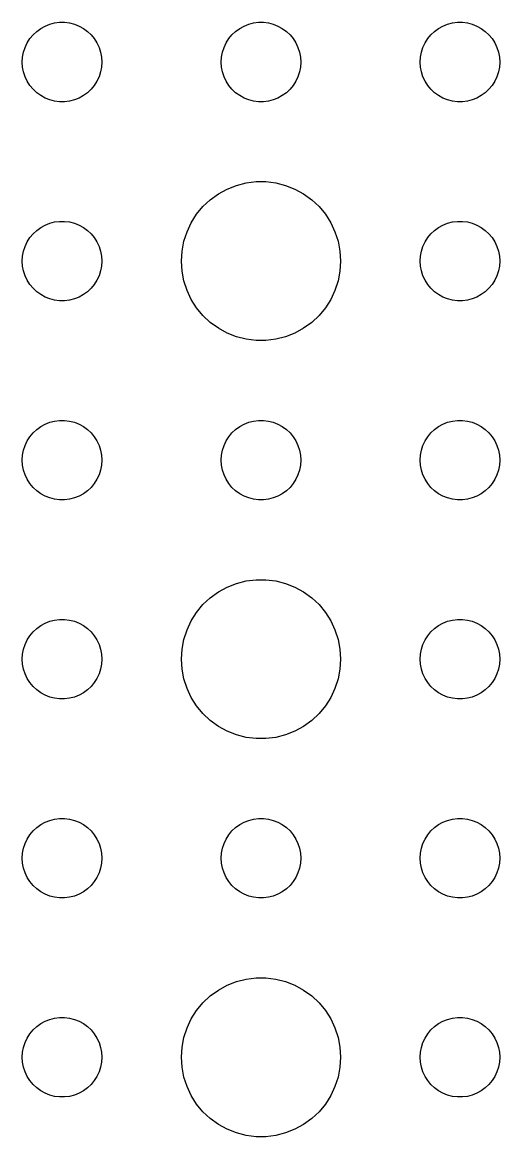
# Model space of a CAD drawing. Header units: metres. Extents: x -157 to 157, y -157 to 157.
# Drawn here: x 6 to 24, y 72.01 to 114 of the extents above; entities that cross this region are included whole.
import ezdxf

# ---------------------------------------------------------------- set-up
doc = ezdxf.new("R2010")
doc.units = ezdxf.units.M

msp = doc.modelspace()

# ---------------------------------------------------------------- linework, layer by layer
for p, q in [((6.69626, 113.766), (6.86133, 113.857)), ((6.86133, 113.857), (7.03647, 113.927)), ((7.03647, 113.927), (7.21892, 113.973)), ((7.21892, 113.973), (7.40581, 113.997)), ((7.40581, 113.997), (7.59418, 113.997)), ((7.59418, 113.997), (7.78107, 113.973)), ((7.78107, 113.973), (7.96352, 113.927)), ((7.96352, 113.927), (8.13866, 113.857)), ((8.13866, 113.857), (8.30373, 113.766)), ((14.1963, 113.766), (14.3613, 113.857)), ((14.3613, 113.857), (14.5365, 113.927)), ((14.5365, 113.927), (14.7189, 113.973)), ((14.7189, 113.973), (14.9058, 113.997)), ((14.9058, 113.997), (15.0942, 113.997)), ((15.0942, 113.997), (15.2811, 113.973)), ((15.2811, 113.973), (15.4635, 113.927)), ((15.4635, 113.927), (15.6387, 113.857)), ((15.6387, 113.857), (15.8037, 113.766)), ((21.6963, 113.766), (21.8613, 113.857)), ((21.8613, 113.857), (22.0365, 113.927)), ((22.0365, 113.927), (22.2189, 113.973)), ((22.2189, 113.973), (22.4058, 113.997)), ((22.4058, 113.997), (22.5942, 113.997)), ((22.5942, 113.997), (22.7811, 113.973)), ((22.7811, 113.973), (22.9635, 113.927)), ((22.9635, 113.927), (23.1387, 113.857)), ((23.1387, 113.857), (23.3037, 113.766)), ((6.18553, 113.223), (6.28647, 113.382)), ((6.28647, 113.382), (6.40654, 113.527)), ((6.40654, 113.527), (6.54385, 113.656)), ((6.54385, 113.656), (6.69626, 113.766)), ((8.30373, 113.766), (8.45613, 113.656)), ((8.45613, 113.656), (8.59344, 113.527)), ((8.59344, 113.527), (8.71352, 113.382)), ((8.71352, 113.382), (8.81445, 113.223)), ((13.6855, 113.223), (13.7865, 113.382)), ((13.7865, 113.382), (13.9065, 113.527)), ((13.9065, 113.527), (14.0439, 113.656)), ((14.0439, 113.656), (14.1963, 113.766)), ((15.8037, 113.766), (15.9561, 113.656)), ((15.9561, 113.656), (16.0934, 113.527)), ((16.0934, 113.527), (16.2135, 113.382)), ((16.2135, 113.382), (16.3145, 113.223)), ((21.1855, 113.223), (21.2865, 113.382)), ((21.2865, 113.382), (21.4065, 113.527)), ((21.4065, 113.527), (21.5439, 113.656)), ((21.5439, 113.656), (21.6963, 113.766)), ((23.3037, 113.766), (23.4561, 113.656)), ((23.4561, 113.656), (23.5934, 113.527)), ((23.5934, 113.527), (23.7135, 113.382)), ((23.7135, 113.382), (23.8145, 113.223)), ((6.04712, 112.873), (6.10533, 113.052)), ((6.10533, 113.052), (6.18553, 113.223)), ((8.81445, 113.223), (8.89465, 113.052)), ((8.89465, 113.052), (8.95287, 112.873)), ((13.5471, 112.873), (13.6053, 113.052)), ((13.6053, 113.052), (13.6855, 113.223)), ((16.3145, 113.223), (16.3947, 113.052)), ((16.3947, 113.052), (16.4529, 112.873)), ((21.0471, 112.873), (21.1053, 113.052)), ((21.1053, 113.052), (21.1855, 113.223)), ((23.8145, 113.223), (23.8947, 113.052)), ((23.8947, 113.052), (23.9529, 112.873)), ((6, 112.5), (6.01183, 112.688)), ((6.01183, 112.688), (6.04712, 112.873)), ((8.95287, 112.873), (8.98816, 112.688)), ((8.98816, 112.688), (9, 112.5)), ((13.5, 112.5), (13.5118, 112.688)), ((13.5118, 112.688), (13.5471, 112.873)), ((16.4529, 112.873), (16.4882, 112.688)), ((16.4882, 112.688), (16.5, 112.5)), ((21, 112.5), (21.0118, 112.688)), ((21.0118, 112.688), (21.0471, 112.873)), ((23.9529, 112.873), (23.9882, 112.688)), ((23.9882, 112.688), (24, 112.5)), ((6.01183, 112.312), (6, 112.5)), ((6.04712, 112.127), (6.01183, 112.312)), ((6.10533, 111.948), (6.04712, 112.127)), ((8.95287, 112.127), (8.89465, 111.948)), ((8.98816, 112.312), (8.95287, 112.127)), ((9, 112.5), (8.98816, 112.312)), ((13.5118, 112.312), (13.5, 112.5)), ((13.5471, 112.127), (13.5118, 112.312)), ((13.6053, 111.948), (13.5471, 112.127)), ((16.4529, 112.127), (16.3947, 111.948)), ((16.4882, 112.312), (16.4529, 112.127)), ((16.5, 112.5), (16.4882, 112.312)), ((21.0118, 112.312), (21, 112.5)), ((21.0471, 112.127), (21.0118, 112.312)), ((21.1053, 111.948), (21.0471, 112.127)), ((23.9529, 112.127), (23.8947, 111.948)), ((23.9882, 112.312), (23.9529, 112.127)), ((24, 112.5), (23.9882, 112.312)), ((6.18553, 111.777), (6.10533, 111.948)), ((6.28647, 111.618), (6.18553, 111.777)), ((8.81445, 111.777), (8.71352, 111.618)), ((8.89465, 111.948), (8.81445, 111.777)), ((13.6855, 111.777), (13.6053, 111.948)), ((13.7865, 111.618), (13.6855, 111.777)), ((16.3145, 111.777), (16.2135, 111.618)), ((16.3947, 111.948), (16.3145, 111.777)), ((21.1855, 111.777), (21.1053, 111.948)), ((21.2865, 111.618), (21.1855, 111.777)), ((23.8145, 111.777), (23.7135, 111.618)), ((23.8947, 111.948), (23.8145, 111.777)), ((6.40654, 111.473), (6.28647, 111.618)), ((6.54385, 111.344), (6.40654, 111.473)), ((6.69626, 111.234), (6.54385, 111.344)), ((8.45613, 111.344), (8.30373, 111.234)), ((8.59344, 111.473), (8.45613, 111.344)), ((8.71352, 111.618), (8.59344, 111.473)), ((13.9065, 111.473), (13.7865, 111.618)), ((14.0439, 111.344), (13.9065, 111.473)), ((14.1963, 111.234), (14.0439, 111.344)), ((15.9561, 111.344), (15.8037, 111.234)), ((16.0934, 111.473), (15.9561, 111.344)), ((16.2135, 111.618), (16.0934, 111.473)), ((21.4065, 111.473), (21.2865, 111.618)), ((21.5439, 111.344), (21.4065, 111.473)), ((21.6963, 111.234), (21.5439, 111.344)), ((23.4561, 111.344), (23.3037, 111.234)), ((23.5934, 111.473), (23.4561, 111.344)), ((23.7135, 111.618), (23.5934, 111.473)), ((6.86133, 111.143), (6.69626, 111.234)), ((7.03647, 111.073), (6.86133, 111.143)), ((7.21892, 111.027), (7.03647, 111.073)), ((7.40581, 111.003), (7.21892, 111.027)), ((7.59418, 111.003), (7.40581, 111.003)), ((7.78107, 111.027), (7.59418, 111.003)), ((7.96352, 111.073), (7.78107, 111.027)), ((8.13866, 111.143), (7.96352, 111.073)), ((8.30373, 111.234), (8.13866, 111.143)), ((14.3613, 111.143), (14.1963, 111.234)), ((14.5365, 111.073), (14.3613, 111.143)), ((14.7189, 111.027), (14.5365, 111.073)), ((14.9058, 111.003), (14.7189, 111.027)), ((15.0942, 111.003), (14.9058, 111.003)), ((15.2811, 111.027), (15.0942, 111.003)), ((15.4635, 111.073), (15.2811, 111.027)), ((15.6387, 111.143), (15.4635, 111.073)), ((15.8037, 111.234), (15.6387, 111.143)), ((21.8613, 111.143), (21.6963, 111.234)), ((22.0365, 111.073), (21.8613, 111.143)), ((22.2189, 111.027), (22.0365, 111.073)), ((22.4058, 111.003), (22.2189, 111.027)), ((22.5942, 111.003), (22.4058, 111.003)), ((22.7811, 111.027), (22.5942, 111.003)), ((22.9635, 111.073), (22.7811, 111.027)), ((23.1387, 111.143), (22.9635, 111.073)), ((23.3037, 111.234), (23.1387, 111.143)), ((14.0729, 107.853), (14.4379, 107.947)), ((14.4379, 107.947), (14.8116, 107.994)), ((14.8116, 107.994), (15.1884, 107.994)), ((15.1884, 107.994), (15.5621, 107.947)), ((15.5621, 107.947), (15.927, 107.853)), ((13.0877, 107.312), (13.3925, 107.533)), ((13.3925, 107.533), (13.7227, 107.714)), ((13.7227, 107.714), (14.0729, 107.853)), ((15.927, 107.853), (16.2773, 107.714)), ((16.2773, 107.714), (16.6075, 107.533)), ((16.6075, 107.533), (16.9123, 107.312)), ((12.8131, 107.054), (13.0877, 107.312)), ((16.9123, 107.312), (17.1869, 107.054)), ((12.3711, 106.445), (12.5729, 106.763)), ((12.5729, 106.763), (12.8131, 107.054)), ((17.1869, 107.054), (17.427, 106.763)), ((17.427, 106.763), (17.6289, 106.445)), ((6.54385, 106.156), (6.69626, 106.266)), ((6.69626, 106.266), (6.86133, 106.357)), ((6.86133, 106.357), (7.03647, 106.427)), ((7.03647, 106.427), (7.21892, 106.473)), ((7.21892, 106.473), (7.40581, 106.497)), ((7.40581, 106.497), (7.59418, 106.497)), ((7.59418, 106.497), (7.78107, 106.473)), ((7.78107, 106.473), (7.96352, 106.427)), ((7.96352, 106.427), (8.13866, 106.357)), ((8.13866, 106.357), (8.30373, 106.266)), ((8.30373, 106.266), (8.45613, 106.156)), ((12.2107, 106.104), (12.3711, 106.445)), ((17.6289, 106.445), (17.7893, 106.104)), ((21.5439, 106.156), (21.6963, 106.266)), ((21.6963, 106.266), (21.8613, 106.357)), ((21.8613, 106.357), (22.0365, 106.427)), ((22.0365, 106.427), (22.2189, 106.473)), ((22.2189, 106.473), (22.4058, 106.497)), ((22.4058, 106.497), (22.5942, 106.497)), ((22.5942, 106.497), (22.7811, 106.473)), ((22.7811, 106.473), (22.9635, 106.427)), ((22.9635, 106.427), (23.1387, 106.357)), ((23.1387, 106.357), (23.3037, 106.266)), ((23.3037, 106.266), (23.4561, 106.156)), ((6.18553, 105.723), (6.28647, 105.882)), ((6.28647, 105.882), (6.40654, 106.027)), ((6.40654, 106.027), (6.54385, 106.156)), ((8.45613, 106.156), (8.59344, 106.027)), ((8.59344, 106.027), (8.71352, 105.882)), ((8.71352, 105.882), (8.81445, 105.723)), ((12.0942, 105.746), (12.2107, 106.104)), ((17.7893, 106.104), (17.9057, 105.746)), ((21.1855, 105.723), (21.2865, 105.882)), ((21.2865, 105.882), (21.4065, 106.027)), ((21.4065, 106.027), (21.5439, 106.156)), ((23.4561, 106.156), (23.5934, 106.027)), ((23.5934, 106.027), (23.7135, 105.882)), ((23.7135, 105.882), (23.8145, 105.723)), ((6.04712, 105.373), (6.10533, 105.552)), ((6.10533, 105.552), (6.18553, 105.723)), ((8.81445, 105.723), (8.89465, 105.552)), ((8.89465, 105.552), (8.95287, 105.373)), ((12.0237, 105.376), (12.0942, 105.746)), ((17.9057, 105.746), (17.9763, 105.376)), ((21.0471, 105.373), (21.1053, 105.552)), ((21.1053, 105.552), (21.1855, 105.723)), ((23.8145, 105.723), (23.8947, 105.552)), ((23.8947, 105.552), (23.9529, 105.373)), ((6, 105), (6.01183, 105.188)), ((6.01183, 104.812), (6, 105)), ((6.01183, 105.188), (6.04712, 105.373)), ((8.95287, 105.373), (8.98816, 105.188)), ((8.98816, 105.188), (9, 105)), ((9, 105), (8.98816, 104.812)), ((12, 105), (12.0237, 105.376)), ((12.0237, 104.624), (12, 105)), ((17.9763, 105.376), (18, 105)), ((18, 105), (17.9763, 104.624)), ((21, 105), (21.0118, 105.188)), ((21.0118, 104.812), (21, 105)), ((21.0118, 105.188), (21.0471, 105.373)), ((23.9529, 105.373), (23.9882, 105.188)), ((23.9882, 105.188), (24, 105)), ((24, 105), (23.9882, 104.812)), ((6.04712, 104.627), (6.01183, 104.812)), ((6.10533, 104.448), (6.04712, 104.627)), ((8.95287, 104.627), (8.89465, 104.448)), ((8.98816, 104.812), (8.95287, 104.627)), ((12.0942, 104.254), (12.0237, 104.624)), ((17.9763, 104.624), (17.9057, 104.254)), ((21.0471, 104.627), (21.0118, 104.812)), ((21.1053, 104.448), (21.0471, 104.627)), ((23.9529, 104.627), (23.8947, 104.448)), ((23.9882, 104.812), (23.9529, 104.627)), ((6.18553, 104.277), (6.10533, 104.448)), ((6.28647, 104.118), (6.18553, 104.277)), ((8.81445, 104.277), (8.71352, 104.118)), ((8.89465, 104.448), (8.81445, 104.277)), ((12.2107, 103.896), (12.0942, 104.254)), ((17.9057, 104.254), (17.7893, 103.896)), ((21.1855, 104.277), (21.1053, 104.448)), ((21.2865, 104.118), (21.1855, 104.277)), ((23.8145, 104.277), (23.7135, 104.118)), ((23.8947, 104.448), (23.8145, 104.277)), ((6.40654, 103.973), (6.28647, 104.118)), ((6.54385, 103.844), (6.40654, 103.973)), ((6.69626, 103.734), (6.54385, 103.844)), ((6.86133, 103.643), (6.69626, 103.734)), ((8.30373, 103.734), (8.13866, 103.643)), ((8.45613, 103.844), (8.30373, 103.734)), ((8.59344, 103.973), (8.45613, 103.844)), ((8.71352, 104.118), (8.59344, 103.973)), ((12.3711, 103.555), (12.2107, 103.896)), ((17.7893, 103.896), (17.6289, 103.555)), ((21.4065, 103.973), (21.2865, 104.118)), ((21.5439, 103.844), (21.4065, 103.973)), ((21.6963, 103.734), (21.5439, 103.844)), ((21.8613, 103.643), (21.6963, 103.734)), ((23.3037, 103.734), (23.1387, 103.643)), ((23.4561, 103.844), (23.3037, 103.734)), ((23.5934, 103.973), (23.4561, 103.844)), ((23.7135, 104.118), (23.5934, 103.973)), ((7.03647, 103.573), (6.86133, 103.643)), ((7.21892, 103.527), (7.03647, 103.573)), ((7.40581, 103.503), (7.21892, 103.527)), ((7.59418, 103.503), (7.40581, 103.503)), ((7.78107, 103.527), (7.59418, 103.503)), ((7.96352, 103.573), (7.78107, 103.527)), ((8.13866, 103.643), (7.96352, 103.573)), ((12.5729, 103.237), (12.3711, 103.555)), ((17.6289, 103.555), (17.427, 103.237)), ((22.0365, 103.573), (21.8613, 103.643)), ((22.2189, 103.527), (22.0365, 103.573)), ((22.4058, 103.503), (22.2189, 103.527)), ((22.5942, 103.503), (22.4058, 103.503)), ((22.7811, 103.527), (22.5942, 103.503)), ((22.9635, 103.573), (22.7811, 103.527)), ((23.1387, 103.643), (22.9635, 103.573)), ((12.8131, 102.946), (12.5729, 103.237)), ((13.0877, 102.688), (12.8131, 102.946)), ((17.1869, 102.946), (16.9123, 102.688)), ((17.427, 103.237), (17.1869, 102.946)), ((13.3925, 102.467), (13.0877, 102.688)), ((13.7227, 102.286), (13.3925, 102.467)), ((16.6075, 102.467), (16.2773, 102.286)), ((16.9123, 102.688), (16.6075, 102.467)), ((14.0729, 102.147), (13.7227, 102.286)), ((14.4379, 102.053), (14.0729, 102.147)), ((14.8116, 102.006), (14.4379, 102.053)), ((15.5621, 102.053), (15.1884, 102.006)), ((15.927, 102.147), (15.5621, 102.053)), ((16.2773, 102.286), (15.927, 102.147)), ((15.1884, 102.006), (14.8116, 102.006)), ((6.54385, 98.6558), (6.69626, 98.7665)), ((6.69626, 98.7665), (6.86133, 98.8572)), ((6.86133, 98.8572), (7.03647, 98.9266)), ((7.03647, 98.9266), (7.21892, 98.9734)), ((7.21892, 98.9734), (7.40581, 98.997)), ((7.40581, 98.997), (7.59418, 98.997)), ((7.59418, 98.997), (7.78107, 98.9734)), ((7.78107, 98.9734), (7.96352, 98.9266)), ((7.96352, 98.9266), (8.13866, 98.8572)), ((8.13866, 98.8572), (8.30373, 98.7665)), ((8.30373, 98.7665), (8.45613, 98.6558)), ((14.0439, 98.6558), (14.1963, 98.7665)), ((14.1963, 98.7665), (14.3613, 98.8572)), ((14.3613, 98.8572), (14.5365, 98.9266)), ((14.5365, 98.9266), (14.7189, 98.9734)), ((14.7189, 98.9734), (14.9058, 98.997)), ((14.9058, 98.997), (15.0942, 98.997)), ((15.0942, 98.997), (15.2811, 98.9734)), ((15.2811, 98.9734), (15.4635, 98.9266)), ((15.4635, 98.9266), (15.6387, 98.8572)), ((15.6387, 98.8572), (15.8037, 98.7665)), ((15.8037, 98.7665), (15.9561, 98.6558)), ((21.5439, 98.6558), (21.6963, 98.7665)), ((21.6963, 98.7665), (21.8613, 98.8572)), ((21.8613, 98.8572), (22.0365, 98.9266)), ((22.0365, 98.9266), (22.2189, 98.9734)), ((22.2189, 98.9734), (22.4058, 98.997)), ((22.4058, 98.997), (22.5942, 98.997)), ((22.5942, 98.997), (22.7811, 98.9734)), ((22.7811, 98.9734), (22.9635, 98.9266)), ((22.9635, 98.9266), (23.1387, 98.8572)), ((23.1387, 98.8572), (23.3037, 98.7665)), ((23.3037, 98.7665), (23.4561, 98.6558)), ((6.18553, 98.2226), (6.28647, 98.3817)), ((6.28647, 98.3817), (6.40654, 98.5268)), ((6.40654, 98.5268), (6.54385, 98.6558)), ((8.45613, 98.6558), (8.59344, 98.5268)), ((8.59344, 98.5268), (8.71352, 98.3817)), ((8.71352, 98.3817), (8.81445, 98.2226)), ((13.6855, 98.2226), (13.7865, 98.3817)), ((13.7865, 98.3817), (13.9065, 98.5268)), ((13.9065, 98.5268), (14.0439, 98.6558)), ((15.9561, 98.6558), (16.0934, 98.5268)), ((16.0934, 98.5268), (16.2135, 98.3817)), ((16.2135, 98.3817), (16.3145, 98.2226)), ((21.1855, 98.2226), (21.2865, 98.3817)), ((21.2865, 98.3817), (21.4065, 98.5268)), ((21.4065, 98.5268), (21.5439, 98.6558)), ((23.4561, 98.6558), (23.5934, 98.5268)), ((23.5934, 98.5268), (23.7135, 98.3817)), ((23.7135, 98.3817), (23.8145, 98.2226)), ((6.01183, 97.688), (6.04712, 97.873)), ((6.04712, 97.873), (6.10533, 98.0522)), ((6.10533, 98.0522), (6.18553, 98.2226)), ((8.81445, 98.2226), (8.89465, 98.0522)), ((8.89465, 98.0522), (8.95287, 97.873)), ((8.95287, 97.873), (8.98816, 97.688)), ((13.5118, 97.688), (13.5471, 97.873)), ((13.5471, 97.873), (13.6053, 98.0522)), ((13.6053, 98.0522), (13.6855, 98.2226)), ((16.3145, 98.2226), (16.3947, 98.0522)), ((16.3947, 98.0522), (16.4529, 97.873)), ((16.4529, 97.873), (16.4882, 97.688)), ((21.0118, 97.688), (21.0471, 97.873)), ((21.0471, 97.873), (21.1053, 98.0522)), ((21.1053, 98.0522), (21.1855, 98.2226)), ((23.8145, 98.2226), (23.8947, 98.0522)), ((23.8947, 98.0522), (23.9529, 97.873)), ((23.9529, 97.873), (23.9882, 97.688)), ((6, 97.5), (6.01183, 97.688)), ((6.01183, 97.312), (6, 97.5)), ((8.98816, 97.688), (9, 97.5)), ((9, 97.5), (8.98816, 97.312)), ((13.5, 97.5), (13.5118, 97.688)), ((13.5118, 97.312), (13.5, 97.5)), ((16.4882, 97.688), (16.5, 97.5)), ((16.5, 97.5), (16.4882, 97.312)), ((21, 97.5), (21.0118, 97.688)), ((21.0118, 97.312), (21, 97.5)), ((23.9882, 97.688), (24, 97.5)), ((24, 97.5), (23.9882, 97.312)), ((6.04712, 97.127), (6.01183, 97.312)), ((6.10533, 96.9478), (6.04712, 97.127)), ((8.95287, 97.127), (8.89465, 96.9478)), ((8.98816, 97.312), (8.95287, 97.127)), ((13.5471, 97.127), (13.5118, 97.312)), ((13.6053, 96.9478), (13.5471, 97.127)), ((16.4529, 97.127), (16.3947, 96.9478)), ((16.4882, 97.312), (16.4529, 97.127)), ((21.0471, 97.127), (21.0118, 97.312)), ((21.1053, 96.9478), (21.0471, 97.127)), ((23.9529, 97.127), (23.8947, 96.9478)), ((23.9882, 97.312), (23.9529, 97.127)), ((6.18553, 96.7774), (6.10533, 96.9478)), ((6.28647, 96.6183), (6.18553, 96.7774)), ((6.40654, 96.4732), (6.28647, 96.6183)), ((8.71352, 96.6183), (8.59344, 96.4732)), ((8.81445, 96.7774), (8.71352, 96.6183)), ((8.89465, 96.9478), (8.81445, 96.7774)), ((13.6855, 96.7774), (13.6053, 96.9478)), ((13.7865, 96.6183), (13.6855, 96.7774)), ((13.9065, 96.4732), (13.7865, 96.6183)), ((16.2135, 96.6183), (16.0934, 96.4732)), ((16.3145, 96.7774), (16.2135, 96.6183)), ((16.3947, 96.9478), (16.3145, 96.7774)), ((21.1855, 96.7774), (21.1053, 96.9478)), ((21.2865, 96.6183), (21.1855, 96.7774)), ((21.4065, 96.4732), (21.2865, 96.6183)), ((23.7135, 96.6183), (23.5934, 96.4732)), ((23.8145, 96.7774), (23.7135, 96.6183)), ((23.8947, 96.9478), (23.8145, 96.7774)), ((6.54385, 96.3442), (6.40654, 96.4732)), ((6.69626, 96.2335), (6.54385, 96.3442)), ((6.86133, 96.1428), (6.69626, 96.2335)), ((8.30373, 96.2335), (8.13866, 96.1428)), ((8.45613, 96.3442), (8.30373, 96.2335)), ((8.59344, 96.4732), (8.45613, 96.3442)), ((14.0439, 96.3442), (13.9065, 96.4732)), ((14.1963, 96.2335), (14.0439, 96.3442)), ((14.3613, 96.1428), (14.1963, 96.2335)), ((15.8037, 96.2335), (15.6387, 96.1428)), ((15.9561, 96.3442), (15.8037, 96.2335)), ((16.0934, 96.4732), (15.9561, 96.3442)), ((21.5439, 96.3442), (21.4065, 96.4732)), ((21.6963, 96.2335), (21.5439, 96.3442)), ((21.8613, 96.1428), (21.6963, 96.2335)), ((23.3037, 96.2335), (23.1387, 96.1428)), ((23.4561, 96.3442), (23.3037, 96.2335)), ((23.5934, 96.4732), (23.4561, 96.3442)), ((7.03647, 96.0734), (6.86133, 96.1428)), ((7.21892, 96.0266), (7.03647, 96.0734)), ((7.40581, 96.003), (7.21892, 96.0266)), ((7.59418, 96.003), (7.40581, 96.003)), ((7.78107, 96.0266), (7.59418, 96.003)), ((7.96352, 96.0734), (7.78107, 96.0266)), ((8.13866, 96.1428), (7.96352, 96.0734)), ((14.5365, 96.0734), (14.3613, 96.1428)), ((14.7189, 96.0266), (14.5365, 96.0734)), ((14.9058, 96.003), (14.7189, 96.0266)), ((15.0942, 96.003), (14.9058, 96.003)), ((15.2811, 96.0266), (15.0942, 96.003)), ((15.4635, 96.0734), (15.2811, 96.0266)), ((15.6387, 96.1428), (15.4635, 96.0734)), ((22.0365, 96.0734), (21.8613, 96.1428)), ((22.2189, 96.0266), (22.0365, 96.0734)), ((22.4058, 96.003), (22.2189, 96.0266)), ((22.5942, 96.003), (22.4058, 96.003)), ((22.7811, 96.0266), (22.5942, 96.003)), ((22.9635, 96.0734), (22.7811, 96.0266)), ((23.1387, 96.1428), (22.9635, 96.0734)), ((13.7227, 92.7145), (14.0729, 92.8532)), ((14.0729, 92.8532), (14.4379, 92.9469)), ((14.4379, 92.9469), (14.8116, 92.9941)), ((14.8116, 92.9941), (15.1884, 92.9941)), ((15.1884, 92.9941), (15.5621, 92.9469)), ((15.5621, 92.9469), (15.927, 92.8532)), ((15.927, 92.8532), (16.2773, 92.7145)), ((13.0877, 92.3115), (13.3925, 92.533)), ((13.3925, 92.533), (13.7227, 92.7145)), ((16.2773, 92.7145), (16.6075, 92.533)), ((16.6075, 92.533), (16.9123, 92.3115)), ((12.5729, 91.7634), (12.8131, 92.0536)), ((12.8131, 92.0536), (13.0877, 92.3115)), ((16.9123, 92.3115), (17.1869, 92.0536)), ((17.1869, 92.0536), (17.427, 91.7634)), ((12.3711, 91.4453), (12.5729, 91.7634)), ((17.427, 91.7634), (17.6289, 91.4453)), ((6.40654, 91.0268), (6.54385, 91.1558)), ((6.54385, 91.1558), (6.69626, 91.2665)), ((6.69626, 91.2665), (6.86133, 91.3572)), ((6.86133, 91.3572), (7.03647, 91.4266)), ((7.03647, 91.4266), (7.21892, 91.4734)), ((7.21892, 91.4734), (7.40581, 91.497)), ((7.40581, 91.497), (7.59418, 91.497)), ((7.59418, 91.497), (7.78107, 91.4734)), ((7.78107, 91.4734), (7.96352, 91.4266)), ((7.96352, 91.4266), (8.13866, 91.3572)), ((8.13866, 91.3572), (8.30373, 91.2665)), ((8.30373, 91.2665), (8.45613, 91.1558)), ((8.45613, 91.1558), (8.59344, 91.0268)), ((12.2107, 91.1044), (12.3711, 91.4453)), ((17.6289, 91.4453), (17.7893, 91.1044)), ((21.4065, 91.0268), (21.5439, 91.1558)), ((21.5439, 91.1558), (21.6963, 91.2665)), ((21.6963, 91.2665), (21.8613, 91.3572)), ((21.8613, 91.3572), (22.0365, 91.4266)), ((22.0365, 91.4266), (22.2189, 91.4734)), ((22.2189, 91.4734), (22.4058, 91.497)), ((22.4058, 91.497), (22.5942, 91.497)), ((22.5942, 91.497), (22.7811, 91.4734)), ((22.7811, 91.4734), (22.9635, 91.4266)), ((22.9635, 91.4266), (23.1387, 91.3572)), ((23.1387, 91.3572), (23.3037, 91.2665)), ((23.3037, 91.2665), (23.4561, 91.1558)), ((23.4561, 91.1558), (23.5934, 91.0268)), ((6.10533, 90.5522), (6.18553, 90.7226)), ((6.18553, 90.7226), (6.28647, 90.8817)), ((6.28647, 90.8817), (6.40654, 91.0268)), ((8.59344, 91.0268), (8.71352, 90.8817)), ((8.71352, 90.8817), (8.81445, 90.7226)), ((8.81445, 90.7226), (8.89465, 90.5522)), ((12.0237, 90.376), (12.0942, 90.7461)), ((12.0942, 90.7461), (12.2107, 91.1044)), ((17.7893, 91.1044), (17.9057, 90.7461)), ((17.9057, 90.7461), (17.9763, 90.376)), ((21.1053, 90.5522), (21.1855, 90.7226)), ((21.1855, 90.7226), (21.2865, 90.8817)), ((21.2865, 90.8817), (21.4065, 91.0268)), ((23.5934, 91.0268), (23.7135, 90.8817)), ((23.7135, 90.8817), (23.8145, 90.7226)), ((23.8145, 90.7226), (23.8947, 90.5522)), ((6.01183, 90.188), (6.04712, 90.373)), ((6.04712, 90.373), (6.10533, 90.5522)), ((8.89465, 90.5522), (8.95287, 90.373)), ((8.95287, 90.373), (8.98816, 90.188)), ((12, 90), (12.0237, 90.376)), ((17.9763, 90.376), (18, 90)), ((21.0118, 90.188), (21.0471, 90.373)), ((21.0471, 90.373), (21.1053, 90.5522)), ((23.8947, 90.5522), (23.9529, 90.373)), ((23.9529, 90.373), (23.9882, 90.188)), ((6, 90), (6.01183, 90.188)), ((6.01183, 89.812), (6, 90)), ((8.98816, 90.188), (9, 90)), ((9, 90), (8.98816, 89.812)), ((12.0237, 89.624), (12, 90)), ((18, 90), (17.9763, 89.624)), ((21, 90), (21.0118, 90.188)), ((21.0118, 89.812), (21, 90)), ((23.9882, 90.188), (24, 90)), ((24, 90), (23.9882, 89.812)), ((6.04712, 89.627), (6.01183, 89.812)), ((6.10533, 89.4478), (6.04712, 89.627)), ((6.18553, 89.2774), (6.10533, 89.4478)), ((8.89465, 89.4478), (8.81445, 89.2774)), ((8.95287, 89.627), (8.89465, 89.4478)), ((8.98816, 89.812), (8.95287, 89.627)), ((12.0942, 89.2539), (12.0237, 89.624)), ((17.9763, 89.624), (17.9057, 89.2539)), ((21.0471, 89.627), (21.0118, 89.812)), ((21.1053, 89.4478), (21.0471, 89.627)), ((21.1855, 89.2774), (21.1053, 89.4478)), ((23.8947, 89.4478), (23.8145, 89.2774)), ((23.9529, 89.627), (23.8947, 89.4478)), ((23.9882, 89.812), (23.9529, 89.627)), ((6.28647, 89.1183), (6.18553, 89.2774)), ((6.40654, 88.9732), (6.28647, 89.1183)), ((8.71352, 89.1183), (8.59344, 88.9732)), ((8.81445, 89.2774), (8.71352, 89.1183)), ((12.2107, 88.8956), (12.0942, 89.2539)), ((17.9057, 89.2539), (17.7893, 88.8956)), ((21.2865, 89.1183), (21.1855, 89.2774)), ((21.4065, 88.9732), (21.2865, 89.1183)), ((23.7135, 89.1183), (23.5934, 88.9732)), ((23.8145, 89.2774), (23.7135, 89.1183)), ((6.54385, 88.8442), (6.40654, 88.9732)), ((6.69626, 88.7335), (6.54385, 88.8442)), ((6.86133, 88.6428), (6.69626, 88.7335)), ((7.03647, 88.5734), (6.86133, 88.6428)), ((8.13866, 88.6428), (7.96352, 88.5734)), ((8.30373, 88.7335), (8.13866, 88.6428)), ((8.45613, 88.8442), (8.30373, 88.7335)), ((8.59344, 88.9732), (8.45613, 88.8442)), ((12.3711, 88.5547), (12.2107, 88.8956)), ((17.7893, 88.8956), (17.6289, 88.5547)), ((21.5439, 88.8442), (21.4065, 88.9732)), ((21.6963, 88.7335), (21.5439, 88.8442)), ((21.8613, 88.6428), (21.6963, 88.7335)), ((22.0365, 88.5734), (21.8613, 88.6428)), ((23.1387, 88.6428), (22.9635, 88.5734)), ((23.3037, 88.7335), (23.1387, 88.6428)), ((23.4561, 88.8442), (23.3037, 88.7335)), ((23.5934, 88.9732), (23.4561, 88.8442)), ((7.21892, 88.5266), (7.03647, 88.5734)), ((7.40581, 88.503), (7.21892, 88.5266)), ((7.59418, 88.503), (7.40581, 88.503)), ((7.78107, 88.5266), (7.59418, 88.503)), ((7.96352, 88.5734), (7.78107, 88.5266)), ((12.5729, 88.2366), (12.3711, 88.5547)), ((12.8131, 87.9464), (12.5729, 88.2366)), ((17.427, 88.2366), (17.1869, 87.9464)), ((17.6289, 88.5547), (17.427, 88.2366)), ((22.2189, 88.5266), (22.0365, 88.5734)), ((22.4058, 88.503), (22.2189, 88.5266)), ((22.5942, 88.503), (22.4058, 88.503)), ((22.7811, 88.5266), (22.5942, 88.503)), ((22.9635, 88.5734), (22.7811, 88.5266)), ((13.0877, 87.6885), (12.8131, 87.9464)), ((17.1869, 87.9464), (16.9123, 87.6885)), ((13.3925, 87.467), (13.0877, 87.6885)), ((13.7227, 87.2855), (13.3925, 87.467)), ((16.6075, 87.467), (16.2773, 87.2855)), ((16.9123, 87.6885), (16.6075, 87.467)), ((14.0729, 87.1468), (13.7227, 87.2855)), ((14.4379, 87.0531), (14.0729, 87.1468)), ((14.8116, 87.0059), (14.4379, 87.0531)), ((15.1884, 87.0059), (14.8116, 87.0059)), ((15.5621, 87.0531), (15.1884, 87.0059)), ((15.927, 87.1468), (15.5621, 87.0531)), ((16.2773, 87.2855), (15.927, 87.1468)), ((7.21892, 83.9734), (7.40581, 83.997)), ((7.40581, 83.997), (7.59418, 83.997)), ((7.59418, 83.997), (7.78107, 83.9734)), ((14.7189, 83.9734), (14.9058, 83.997)), ((14.9058, 83.997), (15.0942, 83.997)), ((15.0942, 83.997), (15.2811, 83.9734)), ((22.2189, 83.9734), (22.4058, 83.997)), ((22.4058, 83.997), (22.5942, 83.997)), ((22.5942, 83.997), (22.7811, 83.9734)), ((6.40654, 83.5268), (6.54385, 83.6558)), ((6.54385, 83.6558), (6.69626, 83.7665)), ((6.69626, 83.7665), (6.86133, 83.8572)), ((6.86133, 83.8572), (7.03647, 83.9266)), ((7.03647, 83.9266), (7.21892, 83.9734)), ((7.78107, 83.9734), (7.96352, 83.9266)), ((7.96352, 83.9266), (8.13866, 83.8572)), ((8.13866, 83.8572), (8.30373, 83.7665)), ((8.30373, 83.7665), (8.45613, 83.6558)), ((8.45613, 83.6558), (8.59344, 83.5268)), ((13.9065, 83.5268), (14.0439, 83.6558)), ((14.0439, 83.6558), (14.1963, 83.7665)), ((14.1963, 83.7665), (14.3613, 83.8572)), ((14.3613, 83.8572), (14.5365, 83.9266)), ((14.5365, 83.9266), (14.7189, 83.9734)), ((15.2811, 83.9734), (15.4635, 83.9266)), ((15.4635, 83.9266), (15.6387, 83.8572)), ((15.6387, 83.8572), (15.8037, 83.7665)), ((15.8037, 83.7665), (15.9561, 83.6558)), ((15.9561, 83.6558), (16.0934, 83.5268)), ((21.4065, 83.5268), (21.5439, 83.6558)), ((21.5439, 83.6558), (21.6963, 83.7665)), ((21.6963, 83.7665), (21.8613, 83.8572)), ((21.8613, 83.8572), (22.0365, 83.9266)), ((22.0365, 83.9266), (22.2189, 83.9734)), ((22.7811, 83.9734), (22.9635, 83.9266)), ((22.9635, 83.9266), (23.1387, 83.8572)), ((23.1387, 83.8572), (23.3037, 83.7665)), ((23.3037, 83.7665), (23.4561, 83.6558)), ((23.4561, 83.6558), (23.5934, 83.5268)), ((6.10533, 83.0522), (6.18553, 83.2226)), ((6.18553, 83.2226), (6.28647, 83.3817)), ((6.28647, 83.3817), (6.40654, 83.5268)), ((8.59344, 83.5268), (8.71352, 83.3817)), ((8.71352, 83.3817), (8.81445, 83.2226)), ((8.81445, 83.2226), (8.89465, 83.0522)), ((13.6053, 83.0522), (13.6855, 83.2226)), ((13.6855, 83.2226), (13.7865, 83.3817)), ((13.7865, 83.3817), (13.9065, 83.5268)), ((16.0934, 83.5268), (16.2135, 83.3817)), ((16.2135, 83.3817), (16.3145, 83.2226)), ((16.3145, 83.2226), (16.3947, 83.0522)), ((21.1053, 83.0522), (21.1855, 83.2226)), ((21.1855, 83.2226), (21.2865, 83.3817)), ((21.2865, 83.3817), (21.4065, 83.5268)), ((23.5934, 83.5268), (23.7135, 83.3817)), ((23.7135, 83.3817), (23.8145, 83.2226)), ((23.8145, 83.2226), (23.8947, 83.0522)), ((6.01183, 82.688), (6.04712, 82.873)), ((6.04712, 82.873), (6.10533, 83.0522)), ((8.89465, 83.0522), (8.95287, 82.873)), ((8.95287, 82.873), (8.98816, 82.688)), ((13.5118, 82.688), (13.5471, 82.873)), ((13.5471, 82.873), (13.6053, 83.0522)), ((16.3947, 83.0522), (16.4529, 82.873)), ((16.4529, 82.873), (16.4882, 82.688)), ((21.0118, 82.688), (21.0471, 82.873)), ((21.0471, 82.873), (21.1053, 83.0522)), ((23.8947, 83.0522), (23.9529, 82.873)), ((23.9529, 82.873), (23.9882, 82.688)), ((6, 82.5), (6.01183, 82.688)), ((6.01183, 82.312), (6, 82.5)), ((6.04712, 82.127), (6.01183, 82.312)), ((8.98816, 82.312), (8.95287, 82.127)), ((8.98816, 82.688), (9, 82.5)), ((9, 82.5), (8.98816, 82.312)), ((13.5, 82.5), (13.5118, 82.688)), ((13.5118, 82.312), (13.5, 82.5)), ((13.5471, 82.127), (13.5118, 82.312)), ((16.4882, 82.312), (16.4529, 82.127)), ((16.4882, 82.688), (16.5, 82.5)), ((16.5, 82.5), (16.4882, 82.312)), ((21, 82.5), (21.0118, 82.688)), ((21.0118, 82.312), (21, 82.5)), ((21.0471, 82.127), (21.0118, 82.312)), ((23.9882, 82.312), (23.9529, 82.127)), ((23.9882, 82.688), (24, 82.5)), ((24, 82.5), (23.9882, 82.312)), ((6.10533, 81.9478), (6.04712, 82.127)), ((6.18553, 81.7774), (6.10533, 81.9478)), ((8.89465, 81.9478), (8.81445, 81.7774)), ((8.95287, 82.127), (8.89465, 81.9478)), ((13.6053, 81.9478), (13.5471, 82.127)), ((13.6855, 81.7774), (13.6053, 81.9478)), ((16.3947, 81.9478), (16.3145, 81.7774)), ((16.4529, 82.127), (16.3947, 81.9478)), ((21.1053, 81.9478), (21.0471, 82.127)), ((21.1855, 81.7774), (21.1053, 81.9478)), ((23.8947, 81.9478), (23.8145, 81.7774)), ((23.9529, 82.127), (23.8947, 81.9478)), ((6.28647, 81.6183), (6.18553, 81.7774)), ((6.40654, 81.4732), (6.28647, 81.6183)), ((6.54385, 81.3442), (6.40654, 81.4732)), ((8.59344, 81.4732), (8.45613, 81.3442)), ((8.71352, 81.6183), (8.59344, 81.4732)), ((8.81445, 81.7774), (8.71352, 81.6183)), ((13.7865, 81.6183), (13.6855, 81.7774)), ((13.9065, 81.4732), (13.7865, 81.6183)), ((14.0439, 81.3442), (13.9065, 81.4732)), ((16.0934, 81.4732), (15.9561, 81.3442)), ((16.2135, 81.6183), (16.0934, 81.4732)), ((16.3145, 81.7774), (16.2135, 81.6183)), ((21.2865, 81.6183), (21.1855, 81.7774)), ((21.4065, 81.4732), (21.2865, 81.6183)), ((21.5439, 81.3442), (21.4065, 81.4732)), ((23.5934, 81.4732), (23.4561, 81.3442)), ((23.7135, 81.6183), (23.5934, 81.4732)), ((23.8145, 81.7774), (23.7135, 81.6183)), ((6.69626, 81.2335), (6.54385, 81.3442)), ((6.86133, 81.1428), (6.69626, 81.2335)), ((7.03647, 81.0734), (6.86133, 81.1428)), ((7.21892, 81.0266), (7.03647, 81.0734)), ((7.96352, 81.0734), (7.78107, 81.0266)), ((8.13866, 81.1428), (7.96352, 81.0734)), ((8.30373, 81.2335), (8.13866, 81.1428)), ((8.45613, 81.3442), (8.30373, 81.2335)), ((14.1963, 81.2335), (14.0439, 81.3442)), ((14.3613, 81.1428), (14.1963, 81.2335)), ((14.5365, 81.0734), (14.3613, 81.1428)), ((14.7189, 81.0266), (14.5365, 81.0734)), ((15.4635, 81.0734), (15.2811, 81.0266)), ((15.6387, 81.1428), (15.4635, 81.0734)), ((15.8037, 81.2335), (15.6387, 81.1428)), ((15.9561, 81.3442), (15.8037, 81.2335)), ((21.6963, 81.2335), (21.5439, 81.3442)), ((21.8613, 81.1428), (21.6963, 81.2335)), ((22.0365, 81.0734), (21.8613, 81.1428)), ((22.2189, 81.0266), (22.0365, 81.0734)), ((22.9635, 81.0734), (22.7811, 81.0266)), ((23.1387, 81.1428), (22.9635, 81.0734)), ((23.3037, 81.2335), (23.1387, 81.1428)), ((23.4561, 81.3442), (23.3037, 81.2335)), ((7.40581, 81.003), (7.21892, 81.0266)), ((7.59418, 81.003), (7.40581, 81.003)), ((7.78107, 81.0266), (7.59418, 81.003)), ((14.9058, 81.003), (14.7189, 81.0266)), ((15.0942, 81.003), (14.9058, 81.003)), ((15.2811, 81.0266), (15.0942, 81.003)), ((22.4058, 81.003), (22.2189, 81.0266)), ((22.5942, 81.003), (22.4058, 81.003)), ((22.7811, 81.0266), (22.5942, 81.003)), ((13.3925, 77.533), (13.7227, 77.7145)), ((13.7227, 77.7145), (14.0729, 77.8532)), ((14.0729, 77.8532), (14.4379, 77.9469)), ((14.4379, 77.9469), (14.8116, 77.9941)), ((14.8116, 77.9941), (15.1884, 77.9941)), ((15.1884, 77.9941), (15.5621, 77.9469)), ((15.5621, 77.9469), (15.927, 77.8532)), ((15.927, 77.8532), (16.2773, 77.7145)), ((16.2773, 77.7145), (16.6075, 77.533)), ((12.8131, 77.0536), (13.0877, 77.3115)), ((13.0877, 77.3115), (13.3925, 77.533)), ((16.6075, 77.533), (16.9123, 77.3115)), ((16.9123, 77.3115), (17.1869, 77.0536)), ((12.5729, 76.7634), (12.8131, 77.0536)), ((17.1869, 77.0536), (17.427, 76.7634)), ((6.86133, 76.3572), (7.03647, 76.4266)), ((7.03647, 76.4266), (7.21892, 76.4734)), ((7.21892, 76.4734), (7.40581, 76.497)), ((7.40581, 76.497), (7.59418, 76.497)), ((7.59418, 76.497), (7.78107, 76.4734)), ((7.78107, 76.4734), (7.96352, 76.4266)), ((7.96352, 76.4266), (8.13866, 76.3572)), ((12.2107, 76.1044), (12.3711, 76.4453)), ((12.3711, 76.4453), (12.5729, 76.7634)), ((17.427, 76.7634), (17.6289, 76.4453)), ((17.6289, 76.4453), (17.7893, 76.1044)), ((21.8613, 76.3572), (22.0365, 76.4266)), ((22.0365, 76.4266), (22.2189, 76.4734)), ((22.2189, 76.4734), (22.4058, 76.497)), ((22.4058, 76.497), (22.5942, 76.497)), ((22.5942, 76.497), (22.7811, 76.4734)), ((22.7811, 76.4734), (22.9635, 76.4266)), ((22.9635, 76.4266), (23.1387, 76.3572)), ((6.28647, 75.8817), (6.40654, 76.0268)), ((6.40654, 76.0268), (6.54385, 76.1558)), ((6.54385, 76.1558), (6.69626, 76.2665)), ((6.69626, 76.2665), (6.86133, 76.3572)), ((8.13866, 76.3572), (8.30373, 76.2665)), ((8.30373, 76.2665), (8.45613, 76.1558)), ((8.45613, 76.1558), (8.59344, 76.0268)), ((8.59344, 76.0268), (8.71352, 75.8817)), ((12.0942, 75.7461), (12.2107, 76.1044)), ((17.7893, 76.1044), (17.9057, 75.7461)), ((21.2865, 75.8817), (21.4065, 76.0268)), ((21.4065, 76.0268), (21.5439, 76.1558)), ((21.5439, 76.1558), (21.6963, 76.2665)), ((21.6963, 76.2665), (21.8613, 76.3572)), ((23.1387, 76.3572), (23.3037, 76.2665)), ((23.3037, 76.2665), (23.4561, 76.1558)), ((23.4561, 76.1558), (23.5934, 76.0268)), ((23.5934, 76.0268), (23.7135, 75.8817)), ((6.10533, 75.5522), (6.18553, 75.7226)), ((6.18553, 75.7226), (6.28647, 75.8817)), ((8.71352, 75.8817), (8.81445, 75.7226)), ((8.81445, 75.7226), (8.89465, 75.5522)), ((12.0237, 75.376), (12.0942, 75.7461)), ((17.9057, 75.7461), (17.9763, 75.376)), ((21.1053, 75.5522), (21.1855, 75.7226)), ((21.1855, 75.7226), (21.2865, 75.8817)), ((23.7135, 75.8817), (23.8145, 75.7226)), ((23.8145, 75.7226), (23.8947, 75.5522)), ((6, 75), (6.01183, 75.188)), ((6.01183, 75.188), (6.04712, 75.373)), ((6.04712, 75.373), (6.10533, 75.5522)), ((8.89465, 75.5522), (8.95287, 75.373)), ((8.95287, 75.373), (8.98816, 75.188)), ((8.98816, 75.188), (9, 75)), ((12, 75), (12.0237, 75.376)), ((17.9763, 75.376), (18, 75)), ((21, 75), (21.0118, 75.188)), ((21.0118, 75.188), (21.0471, 75.373)), ((21.0471, 75.373), (21.1053, 75.5522)), ((23.8947, 75.5522), (23.9529, 75.373)), ((23.9529, 75.373), (23.9882, 75.188)), ((23.9882, 75.188), (24, 75)), ((6.01183, 74.812), (6, 75)), ((6.04712, 74.627), (6.01183, 74.812)), ((8.98816, 74.812), (8.95287, 74.627)), ((9, 75), (8.98816, 74.812)), ((12.0237, 74.624), (12, 75)), ((18, 75), (17.9763, 74.624)), ((21.0118, 74.812), (21, 75)), ((21.0471, 74.627), (21.0118, 74.812)), ((23.9882, 74.812), (23.9529, 74.627)), ((24, 75), (23.9882, 74.812)), ((6.10533, 74.4478), (6.04712, 74.627)), ((6.18553, 74.2774), (6.10533, 74.4478)), ((8.89465, 74.4478), (8.81445, 74.2774)), ((8.95287, 74.627), (8.89465, 74.4478)), ((12.0942, 74.2539), (12.0237, 74.624)), ((17.9763, 74.624), (17.9057, 74.2539)), ((21.1053, 74.4478), (21.0471, 74.627)), ((21.1855, 74.2774), (21.1053, 74.4478)), ((23.8947, 74.4478), (23.8145, 74.2774)), ((23.9529, 74.627), (23.8947, 74.4478)), ((6.28647, 74.1183), (6.18553, 74.2774)), ((6.40654, 73.9732), (6.28647, 74.1183)), ((6.54385, 73.8442), (6.40654, 73.9732)), ((8.59344, 73.9732), (8.45613, 73.8442)), ((8.71352, 74.1183), (8.59344, 73.9732)), ((8.81445, 74.2774), (8.71352, 74.1183)), ((12.2107, 73.8956), (12.0942, 74.2539)), ((17.9057, 74.2539), (17.7893, 73.8956)), ((21.2865, 74.1183), (21.1855, 74.2774)), ((21.4065, 73.9732), (21.2865, 74.1183)), ((21.5439, 73.8442), (21.4065, 73.9732)), ((23.5934, 73.9732), (23.4561, 73.8442)), ((23.7135, 74.1183), (23.5934, 73.9732)), ((23.8145, 74.2774), (23.7135, 74.1183)), ((6.69626, 73.7335), (6.54385, 73.8442)), ((6.86133, 73.6428), (6.69626, 73.7335)), ((7.03647, 73.5734), (6.86133, 73.6428)), ((7.21892, 73.5266), (7.03647, 73.5734)), ((7.40581, 73.503), (7.21892, 73.5266)), ((7.59418, 73.503), (7.40581, 73.503)), ((7.78107, 73.5266), (7.59418, 73.503)), ((7.96352, 73.5734), (7.78107, 73.5266)), ((8.13866, 73.6428), (7.96352, 73.5734)), ((8.30373, 73.7335), (8.13866, 73.6428)), ((8.45613, 73.8442), (8.30373, 73.7335)), ((12.3711, 73.5547), (12.2107, 73.8956)), ((12.5729, 73.2366), (12.3711, 73.5547)), ((17.6289, 73.5547), (17.427, 73.2366)), ((17.7893, 73.8956), (17.6289, 73.5547)), ((21.6963, 73.7335), (21.5439, 73.8442)), ((21.8613, 73.6428), (21.6963, 73.7335)), ((22.0365, 73.5734), (21.8613, 73.6428)), ((22.2189, 73.5266), (22.0365, 73.5734)), ((22.4058, 73.503), (22.2189, 73.5266)), ((22.5942, 73.503), (22.4058, 73.503)), ((22.7811, 73.5266), (22.5942, 73.503)), ((22.9635, 73.5734), (22.7811, 73.5266)), ((23.1387, 73.6428), (22.9635, 73.5734)), ((23.3037, 73.7335), (23.1387, 73.6428)), ((23.4561, 73.8442), (23.3037, 73.7335)), ((12.8131, 72.9464), (12.5729, 73.2366)), ((17.427, 73.2366), (17.1869, 72.9464)), ((13.0877, 72.6885), (12.8131, 72.9464)), ((13.3925, 72.467), (13.0877, 72.6885)), ((16.9123, 72.6885), (16.6075, 72.467)), ((17.1869, 72.9464), (16.9123, 72.6885)), ((13.7227, 72.2855), (13.3925, 72.467)), ((14.0729, 72.1468), (13.7227, 72.2855)), ((16.2773, 72.2855), (15.927, 72.1468)), ((16.6075, 72.467), (16.2773, 72.2855)), ((14.4379, 72.0531), (14.0729, 72.1468)), ((14.8116, 72.0059), (14.4379, 72.0531)), ((15.1884, 72.0059), (14.8116, 72.0059)), ((15.5621, 72.0531), (15.1884, 72.0059)), ((15.927, 72.1468), (15.5621, 72.0531))]:
    msp.add_line(p, q)

doc.saveas('drawing.dxf')
